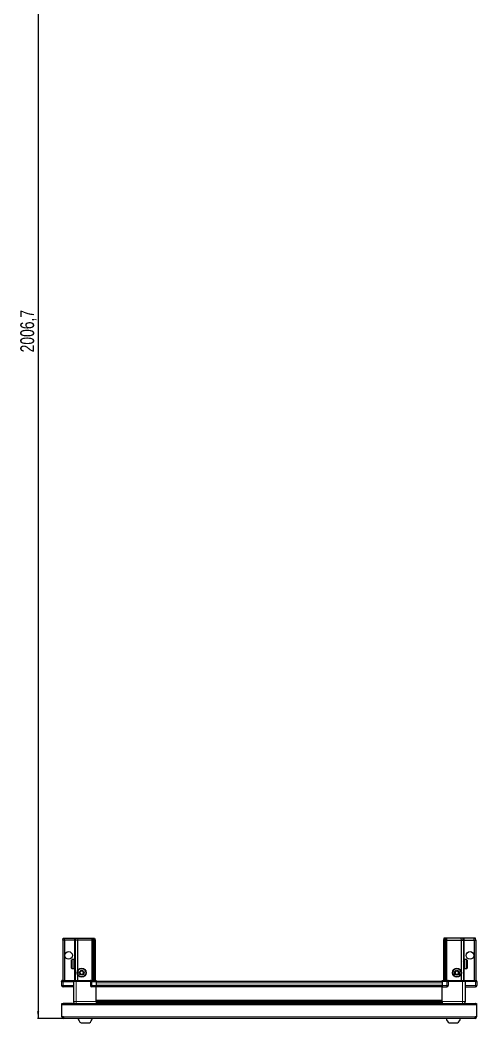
# Model space of a CAD drawing. Header units: millimetres. Extents: x 899 to 4514, y -976 to 1923.
# Drawn here: x 963 to 1623, y -976 to 474 of the extents above; entities that cross this region are included whole.
import ezdxf

# ---------------------------------------------------------------- set-up
doc = ezdxf.new("R2010")
doc.units = ezdxf.units.MM
doc.layers.add('FORMAT', color=7, linetype='Continuous')
doc.styles.add('SLDTEXTSTYLE0', font='TXT', dxfattribs={"width": 0.75})
doc.dimstyles.new('SLDDIMSTYLE0', dxfattribs={"dimtxt": 20, "dimasz": 10, "dimexe": 0, "dimexo": 0.0625, "dimgap": 5, "dimtad": 2, "dimdec": 1, "dimrnd": 1e-09, "dimzin": 12, "dimdsep": 46, "dimtxsty": 'SLDTEXTSTYLE0', "dimsah": 1, "dimcen": 0.09, "dimadec": 0, "dimazin": 3, "dimtfac": 1, "dimtofl": 0, "dimtmove": 0, "dimatfit": 3, "dimfxl": 0, "dimfrac": 2, "dimtolj": 1, "dimtzin": 12, "dimarcsym": 0})

# ---------------------------------------------------------------- blocks, each defined once
blk = doc.blocks.new('_D_8')
at = {"layer": 'FORMAT'}
for p, q in [((1108.5, 1037.4), (988.5, 1037.4)), ((989.5, 1037.4), (989.5, -969.3)), ((1026.1, -969.3), (988.5, -969.3))]:
    blk.add_line(p, q, dxfattribs=at)
for points in [[(989.5, 1037.4), (987.9, 1027.4), (991, 1027.4)], [(989.5, -969.3), (991, -959.3), (987.9, -959.3)]]:
    blk.add_solid(points, dxfattribs=at)
at = {"layer": 'FORMAT', "insert": (963.7, -6.6), "char_height": 20, "attachment_point": 1, "rotation": 90, "style": 'SLDTEXTSTYLE0'}
blk.add_mtext('2006,7', dxfattribs=at)

msp = doc.modelspace()

# ---------------------------------------------------------------- linework, layer by layer
at = {"color": 7, "linetype": 'Continuous', "lineweight": 25}
for p, q in [((1024.97, -856.32), (1025.77, -853.32)), ((1025.77, -853.32), (1027.63, -853.32)), ((1027.47, -856.32), (1027.63, -853.32)), ((1027.63, -853.32), (1041.97, -853.32)), ((1041.97, -853.32), (1043.77, -853.32)), ((1042.97, -856.32), (1043.77, -853.32)), ((1043.77, -853.32), (1046.8, -853.32)), ((1046.8, -853.32), (1046.47, -856.32)), ((1046.8, -853.32), (1066.97, -853.32)), ((1066.97, -853.32), (1068.77, -853.32)), ((1068.77, -853.32), (1067.97, -856.32)), ((1068.77, -853.32), (1069.51, -853.32)), ((1069.51, -853.32), (1068.97, -856.32)), ((1069.51, -853.32), (1070.02, -853.32)), ((1070.02, -853.32), (1071.17, -853.32)), ((1070.02, -853.32), (1070.47, -856.32)), ((1071.17, -853.32), (1071.97, -856.32)), ((1575.77, -853.32), (1574.97, -856.32)), ((1576.93, -853.32), (1575.77, -853.32)), ((1576.93, -853.32), (1576.47, -856.32)), ((1577.43, -853.32), (1576.93, -853.32)), ((1577.43, -853.32), (1577.97, -856.32)), ((1578.17, -853.32), (1577.43, -853.32)), ((1578.17, -853.32), (1578.97, -856.32)), ((1579.97, -853.32), (1578.17, -853.32)), ((1600.14, -853.32), (1579.97, -853.32)), ((1600.14, -853.32), (1600.47, -856.32)), ((1603.17, -853.32), (1600.14, -853.32)), ((1603.97, -856.32), (1603.17, -853.32)), ((1604.97, -853.32), (1603.17, -853.32)), ((1619.32, -853.32), (1604.97, -853.32)), ((1619.47, -856.32), (1619.32, -853.32)), ((1621.17, -853.32), (1619.32, -853.32)), ((1621.97, -856.32), (1621.17, -853.32)), ((1024.97, -856.32), (1024.97, -914.62)), ((1027.47, -856.32), (1024.97, -856.32)), ((1041.97, -856.32), (1027.47, -856.32)), ((1027.47, -856.32), (1027.47, -914.62)), ((1042.97, -856.32), (1041.97, -856.32)), ((1042.97, -856.32), (1042.97, -914.62)), ((1046.47, -856.32), (1042.97, -856.32)), ((1046.47, -856.32), (1046.47, -900.82)), ((1066.97, -856.32), (1046.47, -856.32)), ((1067.97, -856.32), (1066.97, -856.32)), ((1068.97, -856.32), (1067.97, -856.32)), ((1067.97, -856.32), (1067.97, -914.62)), ((1068.97, -856.32), (1068.97, -914.62)), ((1070.47, -856.32), (1068.97, -856.32)), ((1070.47, -856.32), (1070.47, -914.62)), ((1071.97, -856.32), (1070.47, -856.32)), ((1071.97, -856.32), (1071.97, -914.62)), ((1574.97, -856.32), (1576.47, -856.32)), ((1574.97, -856.32), (1574.97, -914.62)), ((1576.47, -856.32), (1577.97, -856.32)), ((1576.47, -856.32), (1576.47, -914.62)), ((1577.97, -856.32), (1577.97, -914.62)), ((1577.97, -856.32), (1578.97, -856.32)), ((1578.97, -856.32), (1578.97, -914.62)), ((1578.97, -856.32), (1579.97, -856.32)), ((1579.97, -856.32), (1600.47, -856.32)), ((1600.47, -856.32), (1600.47, -900.82)), ((1600.47, -856.32), (1603.97, -856.32)), ((1603.97, -856.32), (1603.97, -914.62)), ((1603.97, -856.32), (1604.97, -856.32)), ((1604.97, -856.32), (1619.47, -856.32)), ((1619.47, -856.32), (1619.47, -914.62)), ((1619.47, -856.32), (1621.97, -856.32)), ((1621.97, -856.32), (1621.97, -914.62)), ((1037.77, -896.52), (1037.77, -885.12)), ((1040.97, -884.32), (1038.57, -884.32)), ((1038.57, -897.32), (1040.97, -897.32)), ((1040.97, -884.32), (1040.97, -884.33)), ((1040.97, -884.33), (1041.47, -884.33)), ((1040.97, -884.52), (1041.47, -884.52)), ((1040.97, -884.52), (1040.97, -884.73)), ((1040.97, -884.73), (1041.47, -884.73)), ((1040.97, -885.31), (1041.47, -885.31)), ((1040.97, -885.31), (1040.97, -885.74)), ((1040.97, -885.74), (1041.47, -885.74)), ((1040.97, -886.64), (1041.47, -886.64)), ((1040.97, -886.64), (1040.97, -887.24)), ((1040.97, -887.24), (1041.47, -887.24)), ((1040.97, -888.39), (1041.47, -888.39)), ((1040.97, -888.39), (1040.97, -889.09)), ((1040.97, -889.09), (1041.47, -889.09)), ((1040.97, -890.37), (1041.47, -890.37)), ((1040.97, -890.37), (1040.97, -891.11)), ((1040.97, -890.52), (1041.47, -890.52)), ((1040.97, -891.02), (1041.47, -891.02)), ((1040.97, -891.11), (1041.47, -891.11)), ((1040.97, -892.4), (1041.47, -892.4)), ((1040.97, -892.4), (1040.97, -893.1)), ((1040.97, -893.1), (1041.47, -893.1)), ((1040.97, -894.27), (1041.47, -894.27)), ((1040.97, -894.27), (1040.97, -894.87)), ((1040.97, -894.87), (1041.47, -894.87)), ((1040.97, -895.8), (1041.47, -895.8)), ((1040.97, -895.8), (1040.97, -896.24)), ((1040.97, -896.24), (1041.47, -896.24)), ((1040.97, -896.85), (1041.47, -896.85)), ((1040.97, -896.85), (1040.97, -897.09)), ((1040.97, -897.09), (1041.47, -897.09)), ((1040.97, -897.31), (1041.47, -897.31)), ((1040.97, -897.31), (1040.97, -897.32)), ((1040.97, -897.32), (1041.47, -897.32)), ((1041.47, -884.52), (1041.47, -884.33)), ((1041.47, -884.73), (1041.47, -884.52)), ((1041.47, -885.31), (1041.47, -884.73)), ((1041.47, -885.74), (1041.47, -885.31)), ((1041.47, -886.64), (1041.47, -885.74)), ((1041.57, -886.42), (1041.47, -886.42)), ((1041.47, -887.24), (1041.47, -886.64)), ((1041.47, -888.39), (1041.47, -887.24)), ((1041.47, -889.09), (1041.47, -888.39)), ((1041.47, -890.37), (1041.47, -889.09)), ((1041.47, -890.52), (1041.47, -890.37)), ((1041.47, -891.11), (1041.47, -891.02)), ((1041.47, -892.4), (1041.47, -891.11)), ((1041.47, -893.1), (1041.47, -892.4)), ((1041.47, -894.27), (1041.47, -893.1)), ((1041.47, -894.87), (1041.47, -894.27)), ((1041.47, -895.8), (1041.47, -894.87)), ((1041.47, -895.22), (1041.57, -895.22)), ((1041.47, -896.24), (1041.47, -895.8)), ((1041.47, -896.85), (1041.47, -896.24)), ((1041.47, -897.09), (1041.47, -896.85)), ((1041.47, -897.31), (1041.47, -897.09)), ((1041.47, -897.32), (1041.47, -897.31)), ((1041.57, -895.22), (1041.57, -886.42)), ((1042.45, -887.51), (1041.97, -886.82)), ((1041.97, -894.82), (1041.97, -886.82)), ((1041.97, -894.82), (1042.45, -894.13)), ((1042.94, -886.82), (1042.45, -887.51)), ((1042.45, -894.13), (1042.45, -887.51)), ((1042.45, -894.13), (1042.94, -894.82)), ((1042.97, -886.82), (1042.94, -886.82)), ((1042.94, -894.82), (1042.94, -886.82)), ((1042.94, -894.82), (1042.97, -894.82)), ((1604, -886.82), (1603.97, -886.82)), ((1603.97, -894.82), (1604, -894.82)), ((1604.49, -887.51), (1604, -886.82)), ((1604, -886.82), (1604, -894.82)), ((1604, -894.82), (1604.49, -894.13)), ((1604.97, -886.82), (1604.49, -887.51)), ((1604.49, -887.51), (1604.49, -894.13)), ((1604.49, -894.13), (1604.97, -894.82)), ((1604.97, -886.82), (1604.97, -894.82)), ((1605.47, -886.42), (1605.37, -886.42)), ((1605.37, -886.42), (1605.37, -895.22)), ((1605.37, -895.22), (1605.47, -895.22)), ((1608.37, -884.32), (1605.47, -884.32)), ((1605.97, -884.32), (1605.47, -884.32)), ((1605.47, -884.32), (1605.47, -884.37)), ((1605.47, -884.37), (1605.47, -884.66)), ((1605.97, -884.37), (1605.47, -884.37)), ((1605.97, -884.66), (1605.47, -884.66)), ((1605.47, -884.66), (1605.47, -884.93)), ((1605.97, -884.93), (1605.47, -884.93)), ((1605.47, -884.93), (1605.47, -885.59)), ((1605.97, -885.59), (1605.47, -885.59)), ((1605.47, -885.59), (1605.47, -886.07)), ((1605.47, -886.07), (1605.47, -887.04)), ((1605.97, -886.07), (1605.47, -886.07)), ((1605.97, -887.04), (1605.47, -887.04)), ((1605.47, -887.04), (1605.47, -887.67)), ((1605.47, -887.67), (1605.47, -888.86)), ((1605.97, -887.67), (1605.47, -887.67)), ((1605.97, -888.86), (1605.47, -888.86)), ((1605.47, -888.86), (1605.47, -889.49)), ((1605.97, -889.49), (1605.47, -889.49)), ((1605.47, -889.58), (1605.47, -890.87)), ((1605.97, -889.58), (1605.47, -889.58)), ((1605.97, -890.87), (1605.47, -890.87)), ((1605.97, -891.36), (1605.47, -891.36)), ((1605.47, -891.36), (1605.47, -891.61)), ((1605.47, -891.61), (1605.47, -892.88)), ((1605.97, -891.61), (1605.47, -891.61)), ((1605.97, -892.88), (1605.47, -892.88)), ((1605.47, -892.88), (1605.47, -893.56)), ((1605.47, -893.56), (1605.47, -894.68)), ((1605.97, -893.56), (1605.47, -893.56)), ((1605.97, -894.68), (1605.47, -894.68)), ((1605.47, -894.68), (1605.47, -895.25)), ((1605.47, -895.25), (1605.47, -896.11)), ((1605.97, -895.25), (1605.47, -895.25)), ((1605.97, -896.11), (1605.47, -896.11)), ((1605.47, -896.11), (1605.47, -896.51)), ((1605.47, -896.51), (1605.47, -897.02)), ((1605.97, -896.51), (1605.47, -896.51)), ((1605.97, -897.02), (1605.47, -897.02)), ((1605.47, -897.02), (1605.47, -897.2)), ((1605.47, -897.2), (1605.47, -897.32)), ((1605.97, -897.2), (1605.47, -897.2)), ((1605.47, -897.32), (1608.37, -897.32)), ((1605.97, -884.37), (1605.97, -884.32)), ((1605.97, -884.93), (1605.97, -884.66)), ((1605.97, -886.07), (1605.97, -885.59)), ((1605.97, -887.67), (1605.97, -887.04)), ((1605.97, -889.58), (1605.97, -888.86)), ((1605.97, -891.61), (1605.97, -890.87)), ((1605.97, -893.56), (1605.97, -892.88)), ((1605.97, -895.25), (1605.97, -894.68)), ((1605.97, -896.51), (1605.97, -896.11)), ((1605.97, -897.2), (1605.97, -897.02)), ((1609.17, -885.12), (1609.17, -896.52)), ((1046.47, -905.82), (1046.47, -914.62)), ((1600.47, -905.82), (1600.47, -914.62)), ((1023.97, -914.62), (1023.47, -915.49)), ((1023.47, -915.82), (1023.47, -915.49)), ((1023.47, -915.82), (1025.47, -915.82)), ((1023.47, -915.82), (1023.47, -921.82)), ((1025.47, -914.62), (1023.97, -914.62)), ((1025.47, -914.62), (1040.27, -914.62)), ((1040.27, -915.82), (1025.47, -915.82)), ((1025.47, -915.82), (1040.27, -915.82)), ((1040.47, -923.82), (1025.47, -923.82)), ((1040.27, -914.62), (1040.47, -914.62)), ((1040.47, -915.82), (1040.27, -915.82)), ((1040.47, -915.82), (1040.47, -914.62)), ((1040.47, -914.62), (1044.47, -914.62)), ((1044.47, -915.82), (1040.47, -915.82)), ((1040.47, -915.82), (1040.47, -944.82)), ((1044.47, -914.62), (1064.77, -914.62)), ((1064.77, -915.82), (1044.47, -915.82)), ((1064.77, -914.62), (1064.97, -914.62)), ((1064.97, -915.82), (1064.77, -915.82)), ((1064.97, -915.82), (1064.97, -914.62)), ((1065.65, -914.62), (1064.97, -914.62)), ((1064.97, -915.82), (1066.97, -915.82)), ((1064.97, -915.82), (1064.97, -921.82)), ((1065.65, -914.62), (1073.47, -914.62)), ((1073.47, -915.49), (1066.97, -915.49)), ((1073.47, -915.82), (1066.97, -915.82)), ((1066.97, -915.82), (1073.47, -915.82)), ((1073.47, -923.82), (1066.97, -923.82)), ((1073.47, -914.62), (1073.47, -915.49)), ((1073.47, -915.49), (1073.47, -915.49)), ((1073.47, -915.82), (1073.47, -915.49)), ((1073.47, -915.82), (1073.47, -915.82)), ((1073.47, -915.82), (1073.47, -921.82)), ((1573.47, -915.97), (1073.47, -915.97)), ((1073.47, -921.82), (1073.47, -923.82)), ((1573.47, -923.17), (1073.47, -923.17)), ((1073.47, -944.82), (1073.47, -923.82)), ((1573.47, -914.62), (1581.29, -914.62)), ((1573.47, -915.49), (1573.47, -914.62)), ((1573.47, -915.82), (1573.47, -915.49)), ((1579.97, -915.49), (1573.47, -915.49)), ((1579.97, -915.82), (1573.47, -915.82)), ((1573.47, -915.82), (1573.47, -921.82)), ((1573.47, -921.82), (1573.47, -923.82)), ((1573.47, -923.82), (1579.97, -923.82)), ((1573.47, -944.82), (1573.47, -923.82)), ((1579.97, -915.82), (1581.97, -915.82)), ((1581.97, -915.82), (1579.97, -915.82)), ((1581.97, -914.62), (1581.29, -914.62)), ((1581.97, -915.82), (1581.97, -914.62)), ((1581.97, -914.62), (1582.17, -914.62)), ((1582.17, -915.82), (1581.97, -915.82)), ((1581.97, -915.82), (1581.97, -921.82)), ((1582.17, -914.62), (1602.47, -914.62)), ((1602.47, -915.82), (1582.17, -915.82)), ((1602.47, -914.62), (1606.47, -914.62)), ((1606.47, -915.82), (1602.47, -915.82)), ((1606.47, -915.82), (1606.47, -914.62)), ((1606.47, -914.62), (1606.67, -914.62)), ((1606.67, -915.82), (1606.47, -915.82)), ((1606.47, -915.82), (1606.47, -944.82)), ((1606.47, -923.82), (1621.47, -923.82)), ((1606.67, -914.62), (1621.47, -914.62)), ((1621.47, -915.82), (1606.67, -915.82)), ((1622.97, -914.62), (1621.47, -914.62)), ((1621.47, -915.82), (1623.47, -915.82)), ((1623.47, -915.49), (1622.97, -914.62)), ((1623.47, -915.49), (1622.97, -914.62)), ((1623.47, -915.82), (1623.47, -915.49)), ((1623.47, -915.82), (1623.47, -915.49)), ((1623.47, -915.82), (1623.47, -915.82)), ((1623.47, -915.82), (1623.47, -921.82)), ((1023.97, -947.82), (1622.97, -947.82)), ((1023.97, -949.92), (1023.97, -947.82)), ((1023.97, -967.22), (1023.97, -949.92)), ((1038.97, -947.72), (1026.07, -947.72)), ((1038.97, -947.72), (1038.97, -947.82)), ((1073.47, -945.85), (1573.47, -945.85)), ((1073.47, -945.88), (1573.47, -945.88)), ((1097.35, -947.67), (1073.47, -947.67)), ((1091.97, -947.82), (1091.97, -947.67)), ((1092.01, -947.82), (1092.01, -947.67)), ((1092.28, -947.82), (1092.28, -947.67)), ((1092.54, -947.82), (1092.54, -947.67)), ((1093.19, -947.82), (1093.19, -947.67)), ((1093.66, -947.82), (1093.66, -947.67)), ((1094.62, -947.82), (1094.62, -947.67)), ((1095.24, -947.82), (1095.24, -947.67)), ((1096.43, -947.82), (1096.43, -947.67)), ((1097.09, -947.82), (1097.09, -947.67)), ((1097.14, -947.82), (1097.14, -947.67)), ((1098.44, -947.67), (1097.35, -947.67)), ((1099.17, -947.67), (1098.44, -947.67)), ((1098.44, -947.82), (1098.44, -947.67)), ((1098.44, -947.67), (1098.44, -947.67)), ((1098.45, -947.82), (1098.45, -947.67)), ((1098.95, -947.82), (1098.95, -947.67)), ((1099.17, -947.82), (1099.17, -947.67)), ((1099.59, -947.67), (1099.17, -947.67)), ((1099.17, -947.67), (1099.17, -947.67)), ((1547.35, -947.67), (1099.59, -947.67)), ((1100.45, -947.82), (1100.45, -947.67)), ((1101.14, -947.82), (1101.14, -947.67)), ((1102.26, -947.82), (1102.26, -947.67)), ((1102.84, -947.82), (1102.84, -947.67)), ((1103.71, -947.82), (1103.71, -947.67)), ((1104.11, -947.82), (1104.11, -947.67)), ((1104.64, -947.82), (1104.64, -947.67)), ((1104.83, -947.82), (1104.83, -947.67)), ((1104.97, -947.82), (1104.97, -947.67)), ((1541.97, -947.82), (1541.97, -947.67)), ((1542.14, -947.82), (1542.14, -947.67)), ((1542.35, -947.82), (1542.35, -947.67)), ((1542.91, -947.82), (1542.91, -947.67)), ((1543.33, -947.82), (1543.33, -947.67)), ((1544.23, -947.82), (1544.23, -947.67)), ((1544.82, -947.82), (1544.82, -947.67)), ((1545.96, -947.82), (1545.96, -947.67)), ((1546.66, -947.82), (1546.66, -947.67)), ((1547.93, -947.67), (1547.35, -947.67)), ((1547.93, -947.82), (1547.93, -947.67)), ((1547.94, -947.67), (1547.93, -947.67)), ((1548.67, -947.67), (1547.94, -947.67)), ((1548.11, -947.82), (1548.11, -947.67)), ((1548.61, -947.82), (1548.61, -947.67)), ((1548.67, -947.82), (1548.67, -947.67)), ((1549.7, -947.67), (1548.67, -947.67)), ((1548.67, -947.67), (1548.67, -947.67)), ((1573.47, -947.67), (1549.59, -947.67)), ((1549.96, -947.82), (1549.96, -947.67)), ((1550.67, -947.82), (1550.67, -947.67)), ((1551.84, -947.82), (1551.84, -947.67)), ((1552.45, -947.82), (1552.45, -947.67)), ((1553.4, -947.82), (1553.4, -947.67)), ((1553.85, -947.82), (1553.85, -947.67)), ((1554.47, -947.82), (1554.47, -947.67)), ((1554.71, -947.82), (1554.71, -947.67)), ((1554.95, -947.82), (1554.95, -947.67)), ((1554.97, -947.82), (1554.97, -947.67)), ((1573.62, -947.82), (1573.62, -944.82)), ((1607.97, -947.72), (1607.97, -947.82)), ((1607.97, -947.72), (1620.87, -947.72)), ((1622.97, -947.82), (1622.97, -949.92)), ((1622.97, -949.92), (1622.97, -967.22)), ((1026.07, -967.22), (1023.97, -967.22)), ((1026.07, -967.22), (1026.07, -969.32)), ((1620.87, -969.32), (1026.07, -969.32)), ((1622.97, -967.22), (1620.87, -967.22)), ((1620.87, -969.32), (1620.87, -967.22)), ((1051.47, -975.92), (1063.47, -975.92)), ((1583.47, -975.92), (1595.47, -975.92))]:
    msp.add_line(p, q, dxfattribs=at)
at = {"color": 8, "linetype": 'Continuous', "lineweight": 18}
for p, q in [((1041.97, -856.32), (1041.97, -853.32)), ((1066.97, -853.32), (1066.97, -856.32)), ((1579.97, -853.32), (1579.97, -856.32)), ((1604.97, -856.32), (1604.97, -853.32)), ((1041.97, -856.32), (1041.97, -886.82)), ((1066.97, -856.32), (1066.97, -914.62)), ((1579.97, -856.32), (1579.97, -914.62)), ((1604.97, -856.32), (1604.97, -886.82)), ((1038.57, -897.32), (1038.57, -884.32)), ((1041.97, -894.82), (1041.97, -914.62)), ((1604.97, -894.82), (1604.97, -914.62)), ((1608.37, -884.32), (1608.37, -897.32)), ((1023.47, -921.82), (1025.47, -921.82)), ((1025.47, -915.82), (1025.47, -914.62)), ((1025.47, -915.82), (1025.47, -921.82)), ((1025.47, -921.82), (1040.47, -921.82)), ((1025.47, -923.82), (1025.47, -921.82)), ((1040.27, -915.82), (1040.27, -914.62)), ((1044.47, -915.82), (1044.47, -914.62)), ((1044.47, -915.82), (1044.47, -944.82)), ((1064.77, -915.82), (1064.77, -914.62)), ((1064.97, -921.82), (1066.97, -921.82)), ((1066.97, -915.82), (1066.97, -915.49)), ((1066.97, -915.82), (1066.97, -921.82)), ((1066.97, -921.82), (1073.47, -921.82)), ((1066.97, -921.82), (1066.97, -923.82)), ((1073.47, -915.82), (1073.47, -915.49)), ((1573.47, -917.97), (1073.47, -917.97)), ((1573.47, -921.17), (1073.47, -921.17)), ((1573.47, -923.82), (1073.47, -923.82)), ((1579.97, -921.82), (1573.47, -921.82)), ((1579.97, -915.82), (1579.97, -915.49)), ((1579.97, -915.82), (1579.97, -921.82)), ((1579.97, -921.82), (1579.97, -923.82)), ((1581.97, -921.82), (1579.97, -921.82)), ((1582.17, -914.62), (1582.17, -915.82)), ((1602.47, -915.82), (1602.47, -914.62)), ((1602.47, -915.82), (1602.47, -944.82)), ((1621.47, -921.82), (1606.47, -921.82)), ((1606.67, -914.62), (1606.67, -915.82)), ((1621.47, -915.82), (1621.47, -914.62)), ((1621.47, -915.82), (1621.47, -921.82)), ((1623.47, -921.82), (1621.47, -921.82)), ((1621.47, -923.82), (1621.47, -921.82)), ((1622.97, -949.92), (1023.97, -949.92)), ((1026.07, -947.82), (1026.07, -947.72)), ((1044.47, -944.82), (1073.47, -944.82)), ((1073.47, -943.23), (1573.47, -943.23)), ((1573.47, -944.64), (1073.47, -944.64)), ((1073.47, -947.09), (1573.47, -947.09)), ((1602.47, -944.82), (1573.47, -944.82)), ((1620.87, -947.82), (1620.87, -947.72)), ((1620.87, -967.22), (1026.07, -967.22))]:
    msp.add_line(p, q, dxfattribs=at)
at = {"color": 7, "linetype": 'Continuous', "lineweight": 25, "flags": 128}
for points in [[(1026.07, -947.72), (1025.66, -947.76), (1025.43, -947.82)], [(1621.51, -947.82), (1621.28, -947.76), (1620.87, -947.72)]]:
    msp.add_lwpolyline(points, dxfattribs=at)
at = {"color": 7, "linetype": 'Continuous', "lineweight": 25}
for centre, radius in [((1033.47, -878.32), 5.5), ((1613.47, -878.32), 5.5), ((1052.47, -903.32), 6.5), ((1594.47, -903.32), 6.5), ((1052.47, -903.32), 3.46), ((1594.47, -903.32), 3.46)]:
    msp.add_circle(centre, radius, dxfattribs=at)
at = {"color": 8, "linetype": 'Continuous', "lineweight": 18}
for centre in [(1052.47, -903.32), (1594.47, -903.32)]:
    msp.add_circle(centre, 5.7, dxfattribs=at)
at = {"color": 7, "linetype": 'Continuous', "lineweight": 25}
for centre, radius, start, end in [((1038.57, -885.12), 0.8, 90, 180), ((1038.57, -896.52), 0.8, 180, 270), ((1041.97, -886.42), 0.4, 180, 270), ((1041.97, -895.22), 0.4, 90, 180), ((1604.97, -886.42), 0.4, 270, 0), ((1604.97, -895.22), 0.4, 360, 90), ((1608.37, -885.12), 0.8, 360, 90), ((1608.37, -896.52), 0.8, 270, 0), ((1052.47, -903.32), 2.5, 147.37605, 207.37605), ((1052.47, -903.32), 2.5, 207.37605, 267.37605), ((1052.47, -903.32), 2.5, 87.37605, 147.37605), ((1052.47, -903.32), 2.5, 267.37605, 327.37605), ((1052.47, -903.32), 2.5, 27.37605, 87.37605), ((1052.47, -903.32), 2.5, 327.37605, 27.37605), ((1594.47, -903.32), 2.5, 134.67671, 194.67671), ((1594.47, -903.32), 2.5, 194.67671, 254.67671), ((1594.47, -903.32), 2.5, 74.67671, 134.67671), ((1594.47, -903.32), 2.5, 254.67671, 314.67671), ((1594.47, -903.32), 2.5, 14.67671, 74.67671), ((1594.47, -903.32), 2.5, 314.67671, 14.67671), ((1025.47, -921.82), 2, 180, 270), ((1066.97, -921.82), 2, 180, 270), ((1579.97, -921.82), 2, 270, 0), ((1621.47, -921.82), 2, 270, 0), ((1026.07, -967.22), 2.1, 180, 270), ((1026.07, -967.22), 0.6, 180, 270), ((1058.5, -966.3), 11.91, 194.70035, 233.8734), ((1056.45, -966.3), 11.91, 306.1266, 345.29965), ((1590.5, -966.3), 11.91, 194.70035, 233.8734), ((1588.45, -966.3), 11.91, 306.1266, 345.29965), ((1620.87, -967.22), 2.1, 270, 0), ((1620.87, -967.22), 0.6, 270, 0)]:
    msp.add_arc(centre, radius, start, end, dxfattribs=at)
for centre, start_param, end_param in [((1066.97, -912.02), 2.4188584, 3.1415927), ((1579.97, -912.02), 3.1415927, 3.8643269)]:
    msp.add_ellipse(centre, major_axis=(0, 3.46), ratio=0.5773503, start_param=start_param, end_param=end_param, dxfattribs=at)
for points, knots in [([(1049.59, -903.19), (1049.86, -902.76), (1050.39, -901.94), (1050.9, -901.14), (1051.14, -900.76)], [0, 0, 0, 0, 0.5346859, 1, 1, 1, 1]), ([(1050.91, -905.75), (1050.86, -905.64), (1050.58, -905.11), (1050.12, -904.23), (1049.75, -903.5), (1049.59, -903.19)], [0, 0, 0, 0, 0.1331247, 0.6370994, 1, 1, 1, 1]), ([(1053.8, -905.89), (1053.28, -905.86), (1052.32, -905.82), (1051.36, -905.77), (1050.91, -905.75)], [0, 0, 0, 0, 0.5346859, 1, 1, 1, 1]), ([(1051.14, -900.76), (1051.66, -900.78), (1052.62, -900.83), (1053.58, -900.87), (1054.03, -900.89)], [0, 0, 0, 0, 0.5346859, 1, 1, 1, 1]), ([(1055.35, -903.45), (1055.08, -903.89), (1054.56, -904.7), (1054.04, -905.51), (1053.8, -905.89)], [0, 0, 0, 0, 0.5346859, 1, 1, 1, 1]), ([(1054.03, -900.89), (1054.19, -901.2), (1054.56, -901.93), (1055.02, -902.81), (1055.3, -903.34), (1055.35, -903.45)], [0, 0, 0, 0, 0.36290056, 0.86687533, 1, 1, 1, 1]), ([(1591.69, -902.56), (1592.05, -902.2), (1592.74, -901.52), (1593.42, -900.84), (1593.74, -900.53)], [0, 0, 0, 0, 0.5346859, 1, 1, 1, 1]), ([(1592.42, -905.35), (1592.33, -905.02), (1592.12, -904.22), (1591.87, -903.26), (1591.72, -902.68), (1591.69, -902.56)], [0, 0, 0, 0, 0.3629006, 0.8668753, 1, 1, 1, 1]), ([(1595.2, -906.12), (1594.7, -905.98), (1593.77, -905.72), (1592.85, -905.47), (1592.42, -905.35)], [0, 0, 0, 0, 0.5346859, 1, 1, 1, 1]), ([(1593.74, -900.53), (1594.24, -900.67), (1595.17, -900.92), (1596.09, -901.17), (1596.52, -901.29)], [0, 0, 0, 0, 0.5346859, 1, 1, 1, 1]), ([(1597.25, -904.09), (1596.89, -904.45), (1596.2, -905.13), (1595.52, -905.8), (1595.2, -906.12)], [0, 0, 0, 0, 0.5346859, 1, 1, 1, 1]), ([(1596.52, -901.29), (1596.56, -901.41), (1596.71, -901.99), (1596.96, -902.96), (1597.17, -903.75), (1597.25, -904.09)], [0, 0, 0, 0, 0.1331247, 0.6370994, 1, 1, 1, 1]), ([(1040.47, -944.82), (1040.52, -945.26), (1040.59, -945.94), (1041.02, -946.76), (1041.48, -947.31), (1041.88, -947.67), (1042.15, -947.8), (1042.19, -947.82)], [0, 0, 0, 0, 0.3630185, 0.5584377, 0.7580039, 0.9575702, 1, 1, 1, 1]), ([(1073.47, -944.82), (1073.47, -945.22), (1073.47, -946.01), (1073.47, -947.03), (1073.47, -947.66), (1073.47, -947.81), (1073.47, -947.82)], [0, 0, 0, 0, 0.32552014, 0.65104028, 0.97656042, 1, 1, 1, 1]), ([(1573.47, -944.82), (1573.47, -945.22), (1573.47, -946.01), (1573.47, -947.03), (1573.47, -947.66), (1573.47, -947.81), (1573.47, -947.82)], [0, 0, 0, 0, 0.3255201, 0.6510403, 0.9765604, 1, 1, 1, 1]), ([(1606.47, -944.82), (1606.42, -945.26), (1606.35, -945.94), (1605.92, -946.76), (1605.46, -947.31), (1605.06, -947.67), (1604.8, -947.8), (1604.75, -947.82)], [0, 0, 0, 0, 0.3630185, 0.5584377, 0.7580039, 0.9575702, 1, 1, 1, 1])]:
    msp.add_open_spline(points, degree=3, knots=knots, dxfattribs=at)
at = {"color": 8, "linetype": 'Continuous', "lineweight": 18}
for points in [[(1040.47, -944.82), (1040.53, -944.82), (1040.65, -944.82), (1041.58, -944.82), (1042.9, -944.82), (1043.95, -944.82), (1044.47, -944.82)], [(1606.47, -944.82), (1606.41, -944.82), (1606.29, -944.82), (1605.37, -944.82), (1604.04, -944.82), (1602.99, -944.82), (1602.47, -944.82)]]:
    msp.add_open_spline(points, degree=3, dxfattribs=at)
for points, knots in [([(1044.47, -944.82), (1044.47, -945.26), (1044.47, -945.94), (1044.47, -946.76), (1044.47, -947.31), (1044.47, -947.67), (1044.47, -947.8), (1044.47, -947.82)], [0, 0, 0, 0, 0.3630185, 0.5584377, 0.7580039, 0.9575702, 1, 1, 1, 1]), ([(1602.47, -944.82), (1602.47, -945.26), (1602.47, -945.94), (1602.47, -946.76), (1602.47, -947.31), (1602.47, -947.67), (1602.47, -947.8), (1602.47, -947.82)], [0, 0, 0, 0, 0.36301846, 0.55843766, 0.75800394, 0.95757021, 1, 1, 1, 1])]:
    msp.add_open_spline(points, degree=3, knots=knots, dxfattribs=at)

# ---------------------------------------------------------------- dimensions: what is measured, and where the dimension line sits
at = {"layer": 'FORMAT'}
dim = msp.add_linear_dim(base=(989.47, -969.32), p1=(1108.47, 1037.38), p2=(1026.07, -969.32), angle=90, dimstyle='SLDDIMSTYLE0', dxfattribs=at)
dim.commit()
dim.dimension.update_dxf_attribs({"geometry": '_D_8', "text_midpoint": (989.47, 34.03), "dimtype": 160})

doc.saveas('drawing.dxf')
